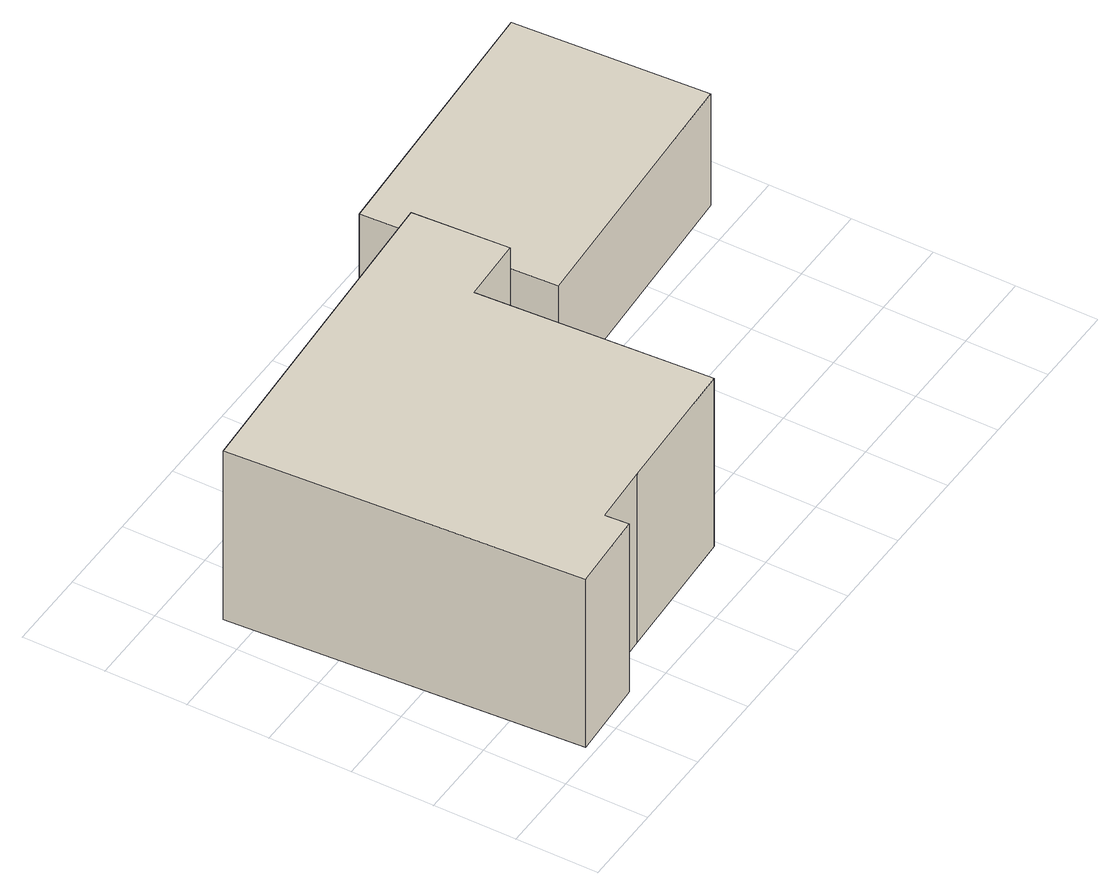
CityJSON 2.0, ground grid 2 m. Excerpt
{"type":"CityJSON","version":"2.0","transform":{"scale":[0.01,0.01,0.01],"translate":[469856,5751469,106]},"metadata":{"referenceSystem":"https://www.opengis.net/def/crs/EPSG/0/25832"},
"CityObjects":{
"building1":{"type":"Building","attributes":{"Gemeindeschluessel":"05754044","BezugspunktDach":"2000","function":"31001_1010","measuredHeight":6.47},"address":[{"country":"Germany","locality":"Verl","thoroughfareNumber":"27","thoroughfareName":"Winterstraße"}],"geometry":[{"type":"Solid","lod":"1","boundaries":[[[[0,1,2,3,4,5,6,7,8,9]],[[10,11,12,13,14,15,16,17,18,19]],[[10,19,9,8]],[[11,10,8,7]],[[12,11,7,6]],[[13,12,6,5]],[[14,13,5,4]],[[15,14,4,3]],[[16,15,3,2]],[[17,16,2,1]],[[18,17,1,0]],[[19,18,0,9]]]]}]},
"building2":{"type":"Building","attributes":{"Gemeindeschluessel":"05754044","BezugspunktDach":"2000","function":"51009_1611","measuredHeight":3.14},"address":[{"country":"Germany"}],"geometry":[{"type":"Solid","lod":"1","boundaries":[[[[20,21,22,23]],[[24,25,26,27]],[[24,27,23,22]],[[25,24,22,21]],[[26,25,21,20]],[[27,26,20,23]]]]}]}
},
"vertices":[
[272,70,597],[416,78,597],[752,96,597],[719,659,597],[876,667,597],[862,900,597],[367,871,597],[29,851,597],[83,1,597],[276,13,597],[83,1,124],[29,851,124],[367,871,124],[862,900,124],[876,667,124],[719,659,124],[752,96,124],[416,78,124],[272,70,124],[276,13,124],
[1657,1140,400],[987,1102,400],[1013,632,400],[1684,671,400],[1013,632,86],[987,1102,86],[1657,1140,86],[1684,671,86]
]}
